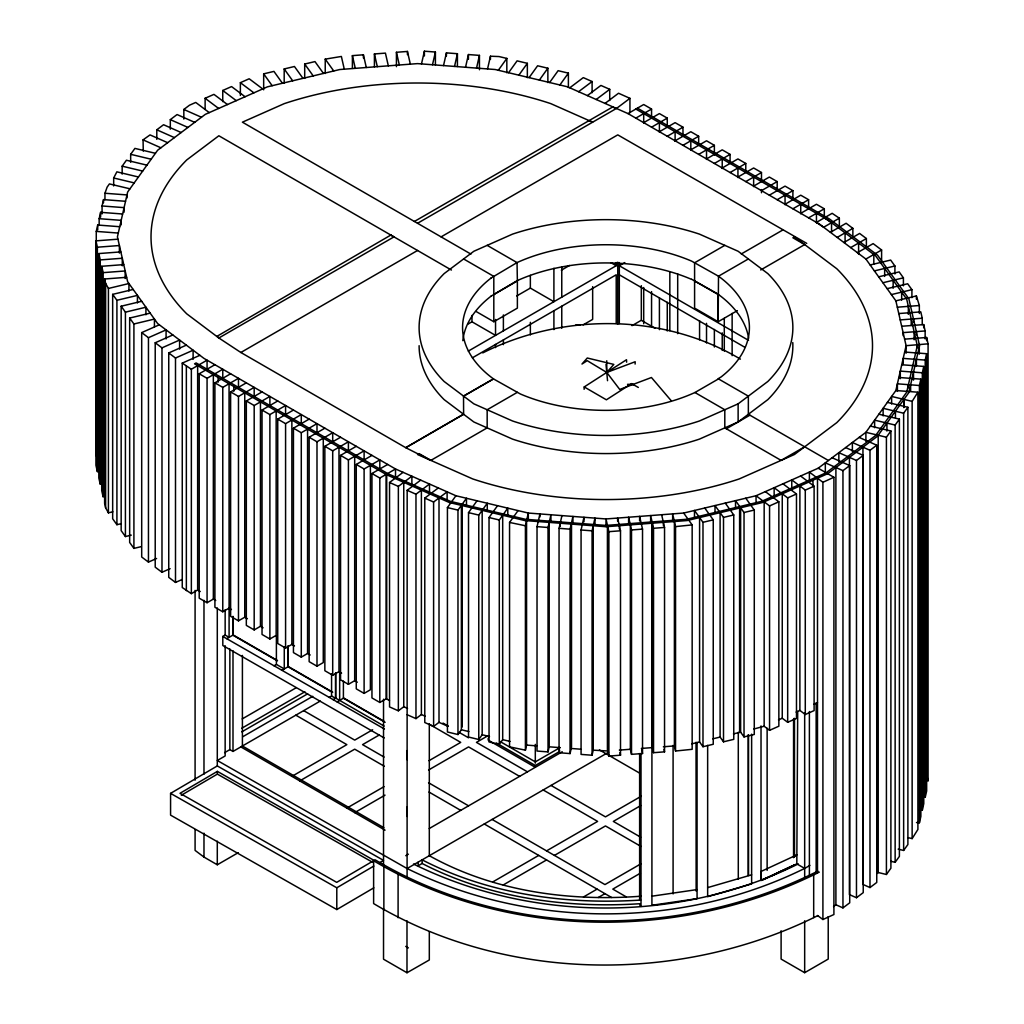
<?xml version="1.0" encoding="UTF-8"?>
<svg xmlns="http://www.w3.org/2000/svg" width="1024" height="1024" viewBox="0 0 1024 1024"><rect width="100%" height="100%" fill="white"/><g stroke="black" fill="none" stroke-linecap="round" stroke-linejoin="round"><path stroke-width="1.5" d="M343.411 681.178L343.398 698.189L385.139 722.317M497.536 505.69L489.037 517.542L489.037 741.952L499.29 744.397L502.694 739.661L502.694 515.251M499.29 744.397L499.29 519.987L507.789 508.147L507.789 515.699M619.315 323.546L619.315 262.554M809.907 865.395L804.672 868.416L796.813 863.872L761.024 880.486L761.075 871.45L796.864 854.861L794.202 856.32M796.813 863.91L797.696 711.437M407.091 816.397L406.989 807.27M748.352 258.957L718.502 276.198L718.157 321.728L694.592 308.122L694.592 262.797L724.8 245.35M635.11 364.083L635.187 361.741L606.758 372.442L587.213 360.666L581.978 364.032L587.277 358.016L613.824 364.403L606.758 372.442L619.738 389.453L651.443 377.51L671.219 400.717M584.115 389.299L584.218 386.944L626.522 359.718L626.624 362.189M96.845 453.261L96.269 455.808L96.269 231.398L97.715 225.037L119.731 226.714M99.162 225.05L99.162 218.688L100.608 212.326L122.637 214.003M102.067 213.926L102.067 205.965L103.514 199.616L125.53 201.28M421.491 63.91L424.397 51.2L435.405 52.032L435.405 64.806M432.499 64.755L435.405 52.032M443.52 65.587L446.413 52.877L457.421 53.709L457.421 66.483M454.528 66.419L457.421 53.709M465.536 67.264L468.429 54.554L479.437 55.386L479.437 69.747M476.544 68.096L479.437 55.386M487.552 68.928L490.458 56.218L499.008 56.55L506.829 58.419L506.829 72.781M518.054 510.605L509.555 522.445L509.555 746.854L525.414 750.17L525.414 525.76L528.307 513.05L605.99 518.95L683.661 513.05L756.045 495.744L818.202 468.211L865.894 432.32L895.872 390.528L906.099 345.69L895.872 300.838L865.894 259.046L819.546 224.179L627.994 113.587L567.59 86.822L495.206 69.517L417.536 63.616L339.853 69.517L267.469 86.822L205.312 114.355L157.619 150.246L127.642 192.038L117.414 236.877L127.642 281.728L157.619 323.52L203.981 358.4L395.52 468.979L455.923 495.744L528.307 513.05L528.307 519.091M549.197 522.394L549.197 746.816L548.032 751.898L537.024 751.053L537.024 526.643L539.93 513.933L539.93 516.954M548.032 751.898L548.032 527.488L550.938 514.778L550.938 522.33M571.213 524.07L571.213 748.48L570.061 753.574L559.053 752.73L559.053 528.32L561.946 515.61M570.061 753.574L570.061 529.165L572.954 516.442L572.954 524.006M525.414 750.17L526.566 745.088L526.566 520.678M593.242 525.747L593.242 750.157L592.077 755.238L581.069 754.406L581.069 529.997L583.962 517.286L583.962 521.818M592.077 755.238L592.077 530.829L594.97 518.118L594.97 524.16M559.053 752.73L559.629 750.195M916.493 822.528L919.424 822.746L919.424 385.498L920.87 379.136L898.854 377.472M919.386 809.818L922.33 810.035L922.33 372.787L923.776 366.426L901.76 364.749M926.669 353.715L926.669 790.963L925.222 797.325L925.222 360.077L926.669 353.715L904.653 352.038M919.424 822.746L920.87 816.397L920.87 379.136M922.33 810.035L923.776 803.674L923.776 366.426M104.96 199.629L104.96 193.254L107.123 187.136L109.427 183.91L129.958 188.813M113.677 185.946L113.677 177.984L116.864 171.84L138.432 176.998M908.045 837.632L912.141 838.618L912.141 401.357L917.901 392.205L895.872 390.528M912.141 838.618L917.901 829.453L917.901 392.205M122.163 174.131L122.163 166.17L126.413 160.243L146.931 165.146M130.662 162.278L130.662 154.317L134.912 148.403L155.43 153.306M498.33 70.259L506.829 58.419M508.582 72.717L517.082 60.864L527.347 63.322L527.347 77.683M518.848 75.174L527.347 63.322M529.101 77.619L537.6 65.779L547.866 68.224L547.866 82.586M539.366 80.077L547.866 68.224M549.619 82.534L558.118 70.682L568.384 73.139L568.384 87.501M559.885 84.979L568.384 73.139M461.376 505.37L461.376 729.779L457.971 734.515L447.424 731.994L447.424 507.584L455.923 495.744M457.971 734.515L457.971 510.106L466.47 498.266L466.47 505.818M482.176 510.349L482.176 734.758L478.771 739.494L468.518 737.037L468.518 512.627L477.018 500.787M478.771 739.494L478.771 515.085L487.27 503.232L487.27 510.797M877.53 873.446L878.208 872.512L886.413 874.483L886.413 437.222L890.893 430.976L870.374 426.074M891.046 861.325L895.142 862.31L895.142 425.05L899.392 419.136L878.874 414.221M898.176 849.152L903.642 850.458L903.642 413.21L907.891 407.283L887.373 402.381M886.413 874.483L890.893 868.224L890.893 430.976M895.142 862.31L899.392 856.384L899.392 419.136M903.642 850.458L907.891 844.531L907.891 407.283M156.8 139.354L156.8 129.805L163.558 124.723L181.171 132.531M170.317 129.178L170.317 119.629L177.075 114.547L194.701 122.355M183.834 119.04L183.834 109.466L189.478 105.216L195.738 102.438L209.267 112.614M569.779 87.795L583.296 77.619L592.102 81.523L592.102 92.698M578.586 91.699L592.102 81.523M587.392 95.603L600.909 85.427L609.728 89.331L609.728 100.506M596.198 99.507L609.728 89.331M605.018 103.411L618.534 93.235L629.939 98.342L629.939 112.704M616.461 108.48L629.939 98.342M403.763 482.33L403.763 706.739L398.362 710.81L389.542 706.906L389.542 482.496L403.072 472.32M398.362 710.81L398.362 486.4L411.878 476.224L411.878 485.299M407.091 877.606L407.168 490.304L420.685 480.128M407.168 714.714L415.974 718.618L415.974 494.208L429.491 484.032L429.491 493.094M439.002 497.946L439.002 722.355L433.6 726.426L424.781 722.522L424.781 498.112L438.31 487.936M433.6 726.426L433.6 502.016L447.117 491.84L447.117 500.902M738.125 403.84L767.821 381.491A186.88 107.891 0 0 0 767.821 273.6L738.125 251.264L699.418 234.112A186.88 107.891 0 0 0 512.55 234.112L473.843 251.264L444.147 273.6A186.88 107.891 0 0 0 444.147 381.491L473.843 403.84L512.55 420.992A186.88 107.891 0 0 0 699.418 420.992L738.125 403.84L738.125 421.978L699.418 439.117A186.88 107.891 0 0 1 512.55 439.117L473.843 421.978L444.147 399.629A186.88 107.891 0 0 1 419.11 345.69M738.125 421.978L767.821 399.629A186.88 107.891 0 0 0 792.781 342.566M415.974 718.618L421.389 714.547L421.389 490.138M833.562 906.534L835.904 904.768L842.957 907.891L842.957 470.643L849.715 465.562L832.09 457.754M849.421 457.344L849.421 894.605L856.474 897.728L856.474 460.467L863.232 455.386L845.619 447.578M862.95 447.181L862.95 884.429L869.99 887.552L869.99 450.304L876.749 445.21L859.136 437.402M842.957 907.891L849.715 902.81L849.715 465.562M856.474 897.728L863.232 892.634L863.232 455.386M869.99 887.552L876.749 882.458L876.749 445.21M143.27 151.117L143.066 139.866L150.029 134.899L167.654 142.694M490.944 278.106L517.03 262.592A143.424 82.803 0 0 1 691.635 261.133L718.502 276.198A143.424 82.803 0 0 1 721.024 376.998L718.157 378.714L748.352 396.147L748.352 414.285L828.429 460.506M490.944 296.23L517.03 280.73A143.322 82.752 0 0 1 691.482 279.334M373.811 887.846L336.794 909.555L170.573 815.13L170.573 793.37L217.293 765.939L217.293 607.974M217.37 771.379L179.994 793.318L336.717 882.355L374.106 860.416L217.37 771.379L217.37 774.106L181.325 795.251M336.794 909.555L336.794 887.795L373.811 866.074M379.955 862.477L383.526 860.378L217.293 765.939M384.23 737.946L222.81 645.504L222.81 636.442L225.152 635.072L225.152 609.728M226.752 638.694L233.178 634.97L277.517 660.57M274.048 665.779L276.39 664.41L276.39 635.904M281.933 670.298L288.358 666.573L332.698 692.173M329.229 697.382L331.571 696.013L331.571 673.843M333.171 699.648L335.744 698.15L384.102 726.067M337.114 701.901L343.718 698.01L384.115 721.357M718.502 378.906L694.938 392.512A143.424 82.803 0 0 1 520.333 393.971L493.478 378.906L463.526 396.083L463.616 414.285L405.747 447.693L240.858 352.486L218.854 337.984L186.726 313.818A266.509 153.869 0 0 1 186.726 159.949L218.854 135.77L451.418 270.042M463.526 414.221L405.747 447.693L430.861 460.39L487.168 427.878L487.168 409.754L517.376 392.307M414.387 221.466L612.595 107.034L616.218 108.57L417.536 223.283M627.994 113.587L643.699 104.525L651.558 109.056L651.558 117.03M200.256 591.539L197.645 590.029L191.36 593.651L191.36 369.242L207.066 360.179L207.066 369.728M635.853 118.118L651.558 109.056M215.731 600.474L213.35 599.091L207.066 602.726L199.206 598.182L199.206 373.773L214.912 364.71M240.858 352.486L417.536 250.483M441.088 236.877L617.766 134.874L806.72 243.392M643.699 122.65L659.405 113.587L667.264 118.118L667.264 126.106M199.206 373.773L207.066 378.317L222.771 369.242L222.771 378.317M651.558 127.194L667.264 118.118M231.437 609.536L229.056 608.166L222.771 611.789L214.912 607.258L214.912 382.848L230.618 373.773M659.405 131.725L675.11 122.65L682.97 127.194L682.97 135.168M214.912 382.848L222.771 387.379L238.477 378.317L238.477 387.379M667.264 136.256L682.97 127.194M247.373 618.739L244.749 617.229L238.477 620.851L230.618 616.32L230.618 391.91L246.323 382.848M675.11 140.787L690.816 131.725L698.662 136.256L698.662 144.23M230.618 391.91L238.477 396.442L254.182 387.379L254.182 396.442M682.97 145.318L698.662 136.256M263.078 627.802L260.454 626.291L254.182 629.926L246.323 625.382L246.323 400.973L262.029 391.91M690.816 149.85L706.522 140.787L714.368 145.318L714.368 154.893M246.323 400.973L254.182 405.517L269.888 396.442L269.888 405.517M698.662 154.394L714.368 145.318M276.16 410.957L276.16 635.366L269.888 638.989L262.029 634.458L262.029 410.048L277.734 400.973M706.522 158.925L722.227 149.85L730.074 154.394L730.074 162.368M262.029 410.048L269.888 414.579L285.581 405.517L285.581 414.579M714.368 163.456L730.074 154.394M294.49 645.939L291.866 644.429L285.581 648.051L277.734 643.52L277.734 419.11L293.44 410.048M493.811 294.528L517.376 280.922L517.03 262.592L487.168 245.35M722.227 167.987L737.933 158.925L745.779 163.456L745.779 171.43M277.734 419.11L285.581 423.642L301.286 414.579L301.286 425.152M730.074 172.518L745.779 163.456M467.891 324.147L471.974 321.792L495.539 335.386L495.539 319.475M516.698 295.962L530.355 288.09L553.907 301.683L553.907 268.262M561.344 270.195L569.51 265.472M310.195 655.002L307.571 653.491L301.286 657.126L293.44 652.595L293.44 428.186L309.146 419.11M737.933 177.05L753.638 167.987L761.485 172.518L761.485 180.506M293.44 428.186L301.286 432.717L316.992 423.642L316.992 434.227M476.109 311.501L493.811 321.728L517.376 308.122L517.376 280.922M745.779 181.594L761.485 172.518M323.277 438.157L323.277 662.566L316.992 666.189L309.146 661.658L309.146 437.248L324.851 428.186M753.638 186.125L769.344 177.05L777.19 181.594L777.19 189.568M468.314 351.104L616.218 265.715L616.218 262.528M624.819 262.566L619.315 265.741L748.531 340.339M309.146 437.248L316.992 441.779L332.698 432.717L332.698 441.779M761.485 190.656L777.19 181.594M472.397 357.811L616.218 274.778L616.218 323.546M341.594 673.139L338.982 671.629L332.698 675.251L324.851 670.72L324.851 446.31L340.557 437.248M769.344 195.187L785.05 186.125L792.896 190.656L792.896 198.63M324.851 446.31L332.698 450.842L348.403 441.779L348.403 450.842M777.19 199.718L792.896 190.656M357.299 682.202L354.688 680.691L348.403 684.326L340.557 679.795L340.557 455.386L356.262 446.31M785.05 204.262L800.742 195.187L808.602 199.718L808.602 207.706M340.557 455.386L348.403 459.917L364.109 450.842L364.109 459.917M583.13 324.89L592.653 319.386L592.653 286.643M463.616 396.147L493.478 378.906M792.896 208.794L808.602 199.718M370.394 465.357L370.394 689.766L364.109 693.389L356.262 688.858L356.262 464.448L371.955 455.386M800.742 213.325L816.448 204.262L824.307 208.794L824.307 216.768M356.262 464.448L364.109 468.979L379.814 459.917L379.814 468.979M741.325 253.939L782.656 230.08M808.602 217.856L824.307 208.794M386.099 474.419L386.099 698.829L379.814 702.451L371.955 697.92L371.955 473.51L387.661 464.448M632.013 325.645L641.318 320.282L641.318 285.683M371.955 473.51L379.814 478.042L395.52 468.979L395.52 478.042M839.347 218.189L823.642 227.251L816.448 222.387L832.154 213.325L839.347 218.189L839.347 226.163M760.717 269.952L804.672 244.582L792.883 237.773L794.445 236.877L836.8 268.749A266.509 153.869 0 0 1 836.8 422.618L794.445 454.49L739.238 478.938A266.509 153.869 0 0 1 472.73 478.938L417.536 454.49L419.085 453.594L430.861 460.39M830.4 232.346L846.106 223.27L852.864 228.365L852.864 236.339M837.158 237.427L852.864 228.365M843.917 242.509L859.622 233.446L866.381 238.541L866.381 246.515M737.382 310.63L718.157 321.728L718.157 294.528L694.592 280.922M850.675 247.603L866.381 238.541M857.434 252.685L873.139 243.622L881.6 249.984L881.6 262.746M865.894 259.046L881.6 249.984M726.349 428.774L749.901 415.181M242.227 718.912L295.846 687.949M241.792 728.23L304.896 691.789M241.792 731.853L307.635 693.837M242.79 736.717L312.755 696.333M224.627 752.64L229.862 749.619L232.998 751.437L320.23 701.082M804.672 446.797L781.107 460.39L724.8 427.878L724.8 409.754L694.938 392.512M291.891 776.371L346.854 744.64L295.821 715.174M372.646 729.754L354.714 740.109L303.667 710.63M299.75 780.902L354.714 749.171L384.333 766.272M379.123 735.078L362.56 744.64L384.102 757.069M195.085 829.658L195.085 850.394L203.981 857.088L217.293 864.781L238.234 852.685M346.854 808.102L384.026 786.65M428.992 760.691L460.723 742.374L429.76 724.493M354.714 812.634L385.024 795.136M428.57 769.997L468.57 746.906L519.616 776.371M487.411 736.026L476.429 742.374L527.462 771.84M559.808 747.725L535.309 761.869L499.93 741.427M496.282 742.95L535.309 765.491L559.539 751.501M429.222 828.557L562.24 751.757M817.754 915.661C680.576 984.115 506.138 982.592 373.619 903.578L373.619 860.736L375.181 859.84C507.29 938.637 681.28 939.866 817.805 871.13M405.76 855.693L408.384 854.195M225.152 645.734L225.152 755.968L217.293 760.499L407.091 868.531L608.602 752.192M640.179 906.278L639.629 903.744C565.427 908.442 488.73 897.843 422.131 863.475L418.202 865.741L418.202 862.118M492.685 881.984L538.726 855.411M546.573 850.867L597.619 821.402L543.168 789.965M641.19 796.25L605.466 816.87L551.014 785.434M503.206 884.979L546.573 859.942M554.432 855.411L605.466 825.946L640.973 846.438M640.806 805.542L613.325 821.402L640.627 837.171M383.526 908.877L383.526 959.206L406.989 972.749L429.312 959.974L429.312 931.661M583.488 896.973L597.094 889.114M640.819 863.872L604.954 884.582L492.122 819.443M598.285 897.498L604.954 893.645M640.397 873.178L612.8 889.114L626.304 896.909M793.229 865.434L794.483 865.088L763.187 879.77M781.107 930.765L781.107 959.078L804.672 972.685L828.224 959.078L828.224 916.621M770.906 876.134L791.834 866.112M798.259 863.898C679.603 922.688 532.198 922.701 413.504 864.013M804.672 868.416C682.022 928.986 529.792 928.998 407.104 868.531M819.29 872.102C681.818 941.261 506.65 940.058 373.619 860.736M809.395 481.178L809.395 472.115L822.912 482.278L833.907 477.274L833.907 914.522L822.912 919.526L817.498 915.469M205.12 109.453L205.12 98.278L213.939 94.374L227.456 104.55M222.746 101.645L222.746 90.483L231.552 86.579L245.082 96.742M240.371 95.437L240.371 82.675L249.178 78.771L262.694 88.947M156.595 558.49L148.454 562.099L141.696 557.005L141.696 332.595L159.322 324.8M141.696 332.595L148.454 337.69L166.08 329.882L166.08 338.944M170.112 568.666L161.984 572.262L155.213 567.181L155.213 342.771L172.838 334.963M155.213 342.771L161.984 347.853L179.597 340.058L179.597 349.12M182.272 579.443L175.501 582.438L168.742 577.357L168.742 352.947L186.355 345.139M168.742 352.947L175.501 358.029L193.114 350.221L193.114 359.296M191.36 593.651L182.259 587.533L182.259 363.123L199.885 355.315M756.045 503.296L756.045 495.744L769.562 505.92L778.854 501.798L778.854 726.208L769.562 730.33L764.16 726.259L764.16 501.85M774.144 496.794L774.144 487.718L787.674 497.894L796.48 493.99L796.48 718.4L787.674 722.304L782.259 718.234L782.259 493.824M791.77 488.986L791.77 479.91L805.286 490.086L814.106 486.182L814.106 710.592L805.286 714.496L799.885 710.426L799.885 486.016M764.16 726.259L753.856 728.998M778.483 719.91L782.259 718.234M796.109 712.102L799.885 710.426M814.118 704.128L817.498 702.618M482.752 352.909C562.752 312.781 662.938 312.96 740.416 359.13M707.648 887.616L751.629 874.842M263.667 89.818L263.667 73.856L273.933 71.398L282.432 83.251M284.186 83.315L284.186 68.954L294.451 66.496L302.95 78.336M304.704 78.4L304.704 64.038L314.97 61.594L323.469 73.434M126.63 277.312L104.614 278.989L105.626 283.405L108.416 288.448L128.934 283.533L128.934 291.098M121.318 523.648L116.915 524.698L112.666 518.771L112.666 294.362L133.184 289.459M112.666 294.362L116.915 300.288L137.434 295.386L137.434 302.938M131.277 535.142L125.414 536.55L121.165 530.624L121.165 306.214L141.683 301.299M121.165 306.214L125.414 312.141L145.933 307.226L145.933 314.79M141.248 546.637L133.914 548.39L129.664 542.464L129.664 318.054L150.182 313.152M129.664 318.054L133.914 323.981L154.432 319.078L154.432 326.63M870.144 264.973L890.662 260.07L894.912 265.984L894.912 273.971M874.394 270.899L894.912 265.984M878.643 276.826L899.162 271.91L903.411 277.837L903.411 285.811M882.893 282.739L903.411 277.837M887.142 288.666L907.661 283.763L911.91 289.677L911.91 297.664M891.392 294.592L911.91 289.677M895.872 300.838L916.39 295.936L919.347 305.523L919.347 313.498M104.614 278.989L104.614 503.398L105.626 507.814L108.416 512.858L112.819 511.795M694.49 518.016L694.49 510.464L702.989 522.304L713.242 519.859L713.242 744.269L702.989 746.714L699.584 741.978L699.584 517.568M715.008 513.114L715.008 505.562L723.507 517.402L733.76 514.944L733.76 739.354L723.507 741.811L720.102 737.075L720.102 512.666M735.526 508.211L735.526 500.646L744.026 512.499L754.278 510.042L754.278 734.451L744.026 736.909L740.621 732.173L740.621 507.763M691.853 743.834L699.584 741.978M712.781 738.829L720.102 737.075M733.44 733.888L740.621 732.173M325.235 73.498L325.235 59.136L341.376 56.461L344.282 69.184M651.917 896.192L697.062 889.587M641.101 896.064L638.054 896.422C566.682 901.338 492.429 890.906 429.312 855.706L429.312 723.827M422.131 863.475L422.131 859.853C488.73 894.221 565.427 904.806 639.629 900.122L640.653 900.006M672.653 521.446L672.653 513.894L675.546 526.605L692.16 524.902L692.16 749.312L675.546 751.014L674.394 745.933L674.394 521.523M927.206 777.267L928.077 781.082L928.077 343.834L906.099 345.69L906.099 353.242M352.397 68.39L352.397 55.629L363.405 54.797L366.298 67.507M374.413 66.726L374.413 53.952L385.421 53.12L388.326 65.83M396.429 66.65L396.429 52.288L407.437 51.443L410.342 64.154M100.518 471.373L97.37 471.616L95.923 465.267L95.923 240.858L117.939 239.181M95.923 240.858L97.37 247.206L119.386 245.53L119.386 253.094M98.816 253.568L100.262 259.917L100.262 484.326L98.816 477.978L98.816 253.568L120.832 251.891M100.262 259.917L122.291 258.253L122.291 265.805M101.722 266.278L103.168 272.64L103.168 497.05L101.722 490.688L101.722 266.278L123.738 264.602M103.168 272.64L125.184 270.963L125.184 278.515M897.331 307.2L919.347 305.523M898.778 313.549L920.794 311.885L922.24 318.234L922.24 324.621M900.224 319.91L922.24 318.234M901.67 326.259L923.699 324.595L925.146 330.944L925.146 338.931M925.146 330.944L903.13 332.621L903.13 335.642M904.614 339.149L926.63 337.485L928.077 343.834M605.99 526.515L605.99 518.95L608.883 531.674L620.506 530.79L620.506 755.2L608.883 756.083L607.731 750.989L607.731 526.579M628.608 523.277L628.608 517.235L631.514 529.946L642.522 529.114L642.522 753.523L631.514 754.355L630.349 749.274L630.349 524.864M650.637 523.123L650.637 515.558L653.53 528.282L664.538 527.437L664.538 751.846L653.53 752.691L652.378 747.597L652.378 523.187M607.731 750.989L593.242 750.157M619.341 750.106L630.349 749.274M641.357 748.442L652.378 747.597M663.386 746.765L674.394 745.933M575.859 324.864L580.416 324.736M104.96 193.254L126.976 194.931L126.976 197.952M102.067 205.965L124.083 207.642L124.083 212.173M99.162 218.688L121.178 220.352L121.178 224.883M96.269 231.398L118.285 233.062M925.222 360.077L903.206 358.4L903.206 364.442M922.33 372.787L900.301 371.11L900.301 378.662M919.424 385.498L897.408 383.821L897.408 391.386M537.024 526.643L548.032 527.488M559.053 528.32L570.061 529.165M581.069 529.997L592.077 530.829M526.566 745.088L536.73 745.869M549.197 746.816L560.205 747.648M571.213 748.48L580.659 749.197M509.555 522.445L525.414 525.76M130.662 154.317L151.181 159.232M122.163 166.17L142.682 171.072M113.677 177.984L134.208 182.886M912.141 401.357L891.622 396.454L891.622 404.006M903.642 413.21L883.123 408.307L883.123 415.859M895.142 425.05L874.624 420.147L874.624 427.699M886.413 437.222L865.894 432.32L865.894 441.382M447.424 507.584L457.971 510.106M468.518 512.627L478.771 515.085M489.037 517.542L499.29 519.987M461.376 729.779L468.902 731.584M482.176 734.758L489.498 736.512M502.694 739.661L510.016 741.414M183.834 109.466L201.459 117.261M170.317 119.629L187.93 127.437M156.8 129.805L174.413 137.613M869.99 450.304L852.378 442.496L852.378 451.558M160.896 147.789L143.066 139.866M856.474 460.467L838.848 452.672L838.848 461.734M842.957 470.643L825.331 462.835L825.331 473.421M635.853 109.056L827.904 219.942L875.597 255.821L906.701 299.162L917.299 345.69L906.701 392.205L875.597 435.558L826.125 472.781L761.638 501.338L686.566 519.296L605.99 525.427L525.414 519.296L450.33 501.338L388.186 473.818L196.122 362.931L194.547 363.84L386.714 474.778L449.203 502.464L524.826 520.55L605.99 526.72L687.142 520.55L762.765 502.464L827.699 473.69L877.53 436.198L908.864 392.538L919.539 345.69L908.864 298.829L877.53 255.168L829.581 219.085L637.427 108.147M389.542 482.496L398.362 486.4M407.168 490.304L415.974 494.208M424.781 498.112L433.6 502.016M386.099 698.829L389.466 700.403M403.763 706.739L407.539 708.416M421.389 714.547L425.165 716.224M439.002 722.355L447.744 726.221M406.989 972.749L406.989 920.845M589.146 120.576L592.653 122.176L550.784 103.629A266.509 153.869 0 0 0 284.275 103.629L242.406 122.176L470.912 254.093M691.635 279.27L718.502 294.323M638.336 387.443L631.539 383.616L606.387 399.808L584.218 386.944M217.37 774.106L372.723 862.349M170.573 793.37L336.794 887.795M225.152 635.072L229.094 637.325L229.056 383.757M276.39 664.41L284.275 668.928L284.275 646.758M331.571 696.013L335.514 698.278L335.514 672.934M222.81 636.442L384.422 728.998M610.982 262.694L616.218 265.715M619.315 274.803L744.435 347.046M463.616 258.957L493.811 276.39L493.811 321.728M818.202 468.211L833.907 477.274M599.437 749.926L640.013 773.35M442.995 723.072L448.384 726.182M459.149 732.39L468.57 737.83M332.378 692.352L288.051 666.752L288.051 646.029M277.197 660.749L232.858 635.149L232.858 616.525M406.989 750.605L407.091 759.731M428.57 782.746L468.57 805.837M428.992 792.051L460.723 810.368M484.275 823.974L611.635 897.51M383.846 827.674L242.406 746.01L242.406 655.437M240.858 746.906L385.062 830.157M405.747 946.381L408.371 947.891M641.318 320.282L654.938 328.179M182.259 363.123L191.36 369.242M824.307 217.856L831.552 222.682L831.552 232.256M800.576 476.006L814.106 486.182M782.963 483.814L796.48 493.99M240.371 82.675L253.888 92.838M765.338 491.622L778.854 501.798M222.746 90.483L236.262 100.646M205.12 98.278L218.65 108.454M745.779 498.202L754.278 510.042M725.261 503.104L733.76 514.944M704.742 508.006L713.242 519.859M683.661 513.05L692.16 524.902M325.235 59.136L333.734 70.976M304.704 64.038L313.203 75.891M284.186 68.954L292.685 80.794M263.667 73.856L272.166 85.696M661.645 514.726L664.538 527.437M642.522 529.114L639.616 516.403L639.616 520.934M620.506 530.79L617.6 518.067L617.6 521.101M663.962 749.312L664.538 751.846M641.651 749.709L642.522 753.523M619.917 752.653L620.506 755.2M396.429 52.288L399.334 64.998M374.413 53.952L377.306 66.662M352.397 55.629L355.29 68.339M606.003 364.365L607.539 380.685M407.091 807.334L407.104 816.397M926.63 337.485L926.63 340.672M923.699 324.595L923.699 327.782M919.296 344.576L919.296 354.15M917.094 344.755L917.094 347.955M916.416 359.398L916.416 365.786M916.39 295.936L916.39 299.123M916.339 331.622L916.339 334.81M914.138 331.789L914.138 339.763M913.434 318.899L913.434 322.099M913.51 372.122L913.51 380.096M911.232 319.078L911.232 325.453M910.618 384.832L910.618 391.206M908.339 306.355L908.339 314.342M908.416 384.666L908.416 387.853M903.936 399.398L903.936 407.373M903.77 399.629L903.77 407.603M901.658 292.134L901.658 300.122M895.437 411.251L895.437 417.626M893.158 280.294L893.158 288.269M886.938 423.091L886.938 431.066M884.659 268.442L884.659 276.416M878.208 435.264L878.208 872.512M873.818 254.477L873.818 264.051M858.598 243.034L858.598 254.195M845.082 232.858L845.082 242.432M835.904 467.52L835.904 904.768M822.912 482.278L822.912 919.526M817.498 478.208L817.498 872.576M816.448 213.325L816.448 222.899M816.154 703.194L816.154 873.152M813.683 874.752L813.683 917.581M812.979 480.218L812.979 486.579M809.395 711.514L809.395 875.853M805.286 490.086L805.286 714.496M804.672 712.704L804.672 877.478M804.672 920.781L804.672 972.685M800.742 204.262L800.742 213.837M794.483 718.541L794.483 857.126M794.163 718.349L794.163 856.934M793.562 719.066L793.562 857.664M787.674 497.894L787.674 722.304M785.05 195.187L785.05 204.762M769.562 505.92L769.562 730.33M767.13 728.269L767.13 870.4M761.485 189.568L761.485 192.755M761.024 725.926L761.024 880.486M753.638 177.05L753.638 186.637M751.629 734.157L751.629 883.904L707.648 896.678L707.648 745.331M748.544 735.002L748.544 875.533M748.211 734.733L748.211 875.264M744.026 512.499L744.026 736.909M739.597 508.006L739.597 732.416M738.291 732.301L738.291 879.219M737.933 167.987L737.933 177.562M732.134 313.382L732.134 355.674M724.288 318.387L724.288 351.142M723.507 517.402L723.507 741.811M722.227 158.925L722.227 168.499M722.227 332.864L722.227 350.413M714.368 329.472L714.368 347.021M706.522 149.85L706.522 159.424M706.522 323.341L706.522 342.95M702.989 522.304L702.989 746.714M699.571 320.691L699.571 339.75M697.062 742.515L697.062 898.662L651.917 905.267L651.917 747.52M696.038 742.272L696.141 891.123M690.816 140.787L690.816 150.362M677.696 273.984L677.696 333.67M675.546 526.605L675.546 751.014M675.11 131.725L675.11 141.299M673.088 745.408L673.088 893.926M669.837 272.64L669.837 330.701M667.264 302.272L667.264 330.982M663.386 522.355L663.386 525.542M659.405 122.65L659.405 132.224M659.405 297.728L659.405 329.638M653.53 528.282L653.53 752.691M652.083 521.92L652.083 746.33M651.558 291.61L651.558 326.707M643.699 113.587L643.699 123.162M643.699 287.526L643.699 323.763M641.011 753.536L641.011 906.458M639.629 753.562L639.629 900.122M631.514 529.946L631.514 754.355M619.341 525.696L619.341 528.883M617.766 262.182L617.766 324.147M608.883 531.674L608.883 756.083M607.437 525.312L607.437 749.722M606.758 360.755L606.758 372.442M571.507 522.803L571.507 747.213M561.766 266.918L561.766 297.152M561.766 306.214L561.766 328.243M560.205 523.238L560.205 526.426M553.907 310.746L553.907 329.626M535.309 744.384L535.309 763.123M535.309 765.491L535.309 767.309L488.205 740.109L488.205 738.291M530.355 275.354L530.355 288.09M530.355 322.317L530.355 334.899M503.386 314.944L503.386 330.854M503.386 339.917L503.386 344.64M495.539 344.461L495.539 347.597M490.458 56.218L490.458 59.418M471.974 315.418L471.974 321.792M468.429 54.554L468.429 59.341M462.221 505.779L462.221 727.002M446.413 52.877L446.413 56.064M424.397 51.2L424.397 55.987M407.437 51.443L407.437 54.643M398.093 874.88L398.093 917.709M386.714 474.778L386.714 699.187M383.859 866.65L383.859 909.491M383.526 699.226L383.526 865.037M379.814 478.042L379.814 702.451M364.109 468.979L364.109 693.389M363.405 54.797L363.405 57.984M354.688 456.282L354.688 680.691M348.403 459.917L348.403 684.326M339.661 671.718L339.661 700.416M338.982 447.219L338.982 671.629M335.744 672.64L335.744 698.15M332.698 450.842L332.698 675.251M316.992 441.779L316.992 666.189M307.571 429.082L307.571 653.491M301.286 432.717L301.286 657.126M291.866 420.019L291.866 644.429M288.205 645.939L288.205 666.662M285.581 423.642L285.581 648.051M269.888 414.579L269.888 638.989M260.454 401.882L260.454 626.291M254.182 405.517L254.182 629.926M244.749 392.819L244.749 617.229M238.477 396.442L238.477 620.851M233.818 386.496L233.818 391.27M233.024 616.435L233.024 635.059M232.998 650.79L232.998 751.437M229.862 648.973L229.862 749.619M222.771 387.379L222.771 611.789M218.112 377.434L218.112 382.208M217.293 841.178L217.293 864.781M213.35 374.682L213.35 599.091M207.066 378.317L207.066 602.726M203.981 600.346L203.981 774.157M203.981 833.165L203.981 857.088M197.645 365.619L197.645 590.029M195.085 590.387L195.085 780.211M186.355 366.195L186.355 590.605M175.501 358.029L175.501 582.438M161.984 347.853L161.984 572.262M148.454 337.69L148.454 562.099M133.914 323.981L133.914 548.39M125.414 312.141L125.414 536.55M116.915 300.288L116.915 524.698M108.416 288.448L108.416 512.858M105.626 283.405L105.626 507.814M103.514 199.616L103.514 202.79M100.608 212.326L100.608 217.101M97.715 225.037L97.715 229.811M97.37 247.206L97.37 471.616M462.822 340.672A143.322 82.752 0 0 1 490.97 296.243M718.31 294.387A143.322 82.752 0 0 1 748.634 338.304M493.35 378.803A143.322 82.752 0 0 1 490.97 278.118M627.533 384.32A262.298 213.85 -5.4 0 1 633.728 384.576M390.822 235.072L217.037 336.294L218.854 337.984L393.958 236.89L390.822 235.072"/></g></svg>
